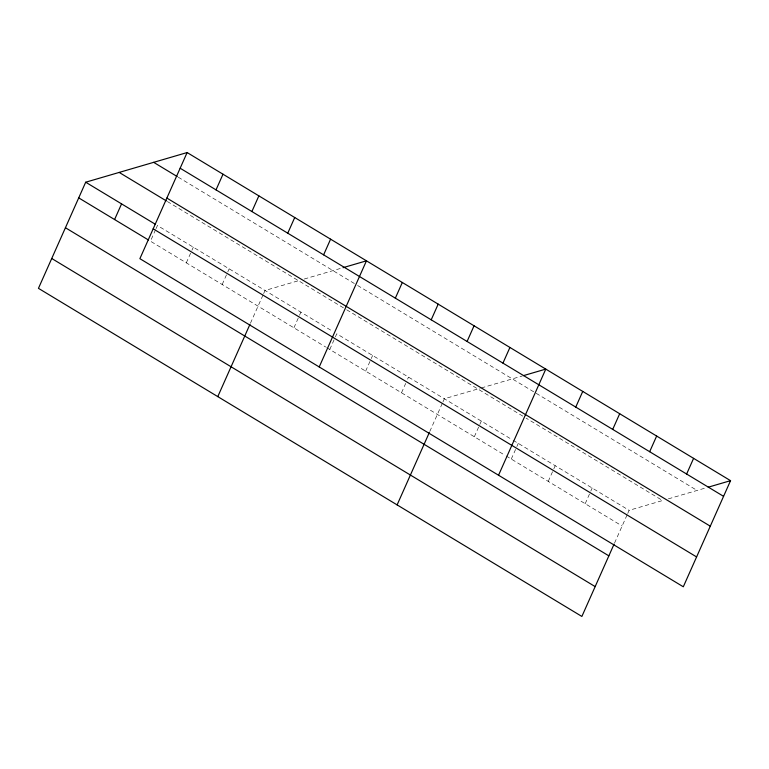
<?xml version="1.0" encoding="UTF-8"?>
<svg xmlns="http://www.w3.org/2000/svg" width="769" height="769" viewBox="0 0 769 769"><rect width="100%" height="100%" fill="white"/><g stroke="black" fill="none" stroke-linecap="round" stroke-linejoin="round"><path stroke-width="0.58" stroke-dasharray="3.85 2.88" d="M155.569 229.7L150.455 241.197L325.681 347.002M156.03 228.662L157.434 225.528L332.66 331.324M186.319 262.854L191.433 251.357M191.904 250.319L193.298 247.176M222.183 284.511L227.297 273.014M227.768 271.966L229.162 268.833M250.454 323.22L263.171 294.671M263.632 293.623L265.026 290.49L298.497 280.704M293.912 327.825L299.035 316.328M299.497 315.28L300.89 312.147M329.776 349.472L334.899 337.985M335.361 336.937L336.755 333.804L512.106 439.676M365.65 371.129L370.764 359.642M371.225 358.594L372.629 355.461M401.514 392.786L405.696 383.385M407.56 379.204L408.493 377.118M429.784 431.496L442.492 402.946M442.963 401.908L444.357 398.765L480.125 388.307M474.329 436.754L481.307 421.085M511.279 459.064L516.403 447.577M516.864 446.529L518.258 443.396M548.239 481.375L553.353 469.888M553.815 468.84L555.218 465.706M585.19 503.695L590.304 492.198M590.775 491.151L592.168 488.017M614.546 543.058L627.254 514.509M627.725 513.461L629.119 510.328L662.59 500.542L526.073 418.105M304.245 279.022L340.802 268.333M481.279 387.97L522.353 375.954M668.338 498.86L706 487.844M178.254 177.187L356.556 284.847M357.585 285.462L697.079 490.449M167.334 201.507L345.637 309.167M346.665 309.782L525.044 417.49M513.125 440.291L629.119 510.328M326.71 347.617L505.127 455.354M506.146 455.969L622.14 526.006"/><path stroke-width="1.15" d="M187.127 152.55L139.881 258.672L683.305 586.785L730.55 480.663L187.127 152.55L85.695 182.215L38.45 288.337L581.873 616.45L614.075 544.125M114.591 219.54L121.569 203.872M216.022 189.876L223 174.207M251.886 211.533L258.865 195.855M287.75 233.19L294.729 217.512M217.781 396.612L249.983 324.287M323.614 254.847L330.593 239.169M319.212 366.948L366.457 260.826L343.032 267.679M395.343 298.161L402.322 282.483M431.207 319.808L438.186 304.139M467.081 341.465L474.06 325.796M397.112 504.897L429.313 432.562M502.945 363.122L509.924 347.453M498.543 475.232L545.788 369.101L523.468 375.628M575.76 407.089L582.739 391.421M612.71 429.4L619.689 413.732M649.67 451.711L656.649 436.042M686.621 474.031L693.6 458.353M708.239 487.19L730.55 480.663M180.148 168.219L723.571 496.341M153.656 162.336L177.226 176.572M166.863 198.066L710.287 526.188M119.176 172.419L166.306 200.882M85.695 182.215L155.376 224.288M153.175 228.826L696.589 556.939M78.717 197.883L148.398 239.957M65.432 227.739L608.846 555.852M51.734 258.49L595.158 586.603"/></g></svg>
